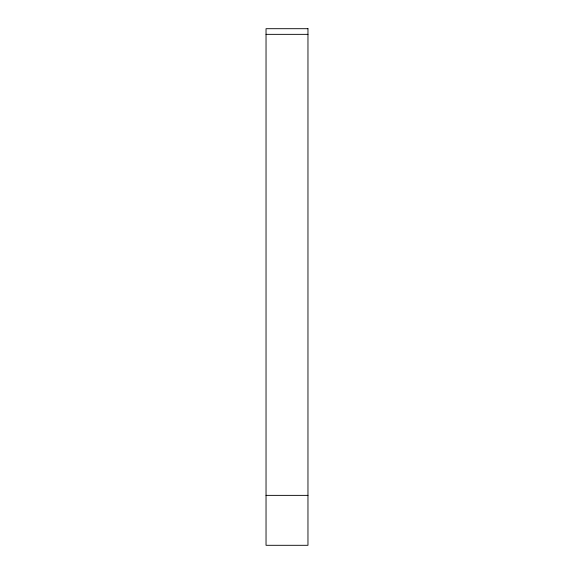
<?xml version="1.0" encoding="UTF-8"?>
<svg xmlns="http://www.w3.org/2000/svg" width="574" height="574" viewBox="0 0 574 574"><rect width="100%" height="100%" fill="white"/><g stroke="black" fill="none" stroke-linecap="round" stroke-linejoin="round"><path stroke-width="0.86" d="M266.035 34.347L307.965 34.347M266.035 495.369L307.965 495.369M307.965 28.7L266.035 28.7L266.035 545.3L307.965 545.3L307.965 28.7"/></g></svg>
